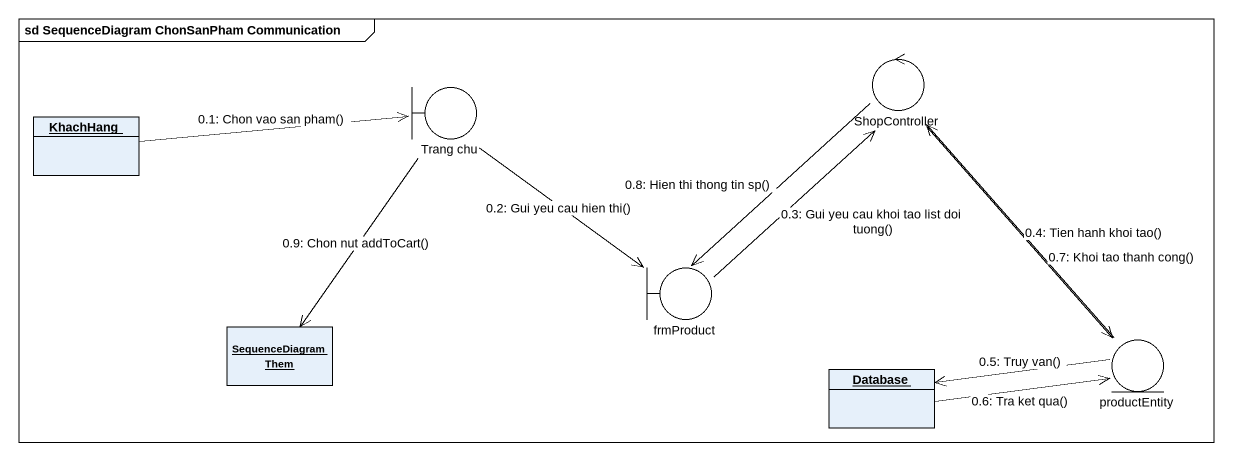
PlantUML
@startuml
mainframe sd SequenceDiagram ChonSanPham Communication
allowmixing
hide circle
hide empty members
control ShopController
object KhachHang
boundary "Trang chu" as Trang_chu
boundary frmProduct
object "SequenceDiagram Them" as SequenceDiagram_Them
entity productEntity
object "Database" as Database_
KhachHang -right-> Trang_chu : 0.1: Chon vao san pham()
Trang_chu --> frmProduct : 0.2: Gui yeu cau hien thi()
frmProduct -up-> ShopController : 0.3: Gui yeu cau khoi tao list doi tuong()
ShopController --> productEntity : 0.4: Tien hanh khoi tao()
productEntity -left-> Database_ : 0.5: Truy van()
Database_ -right-> productEntity : 0.6: Tra ket qua()
productEntity -up-> ShopController : 0.7: Khoi tao thanh cong()
ShopController --> frmProduct : 0.8: Hien thi thong tin sp()
Trang_chu --> SequenceDiagram_Them : 0.9: Chon nut addToCart()
@enduml
